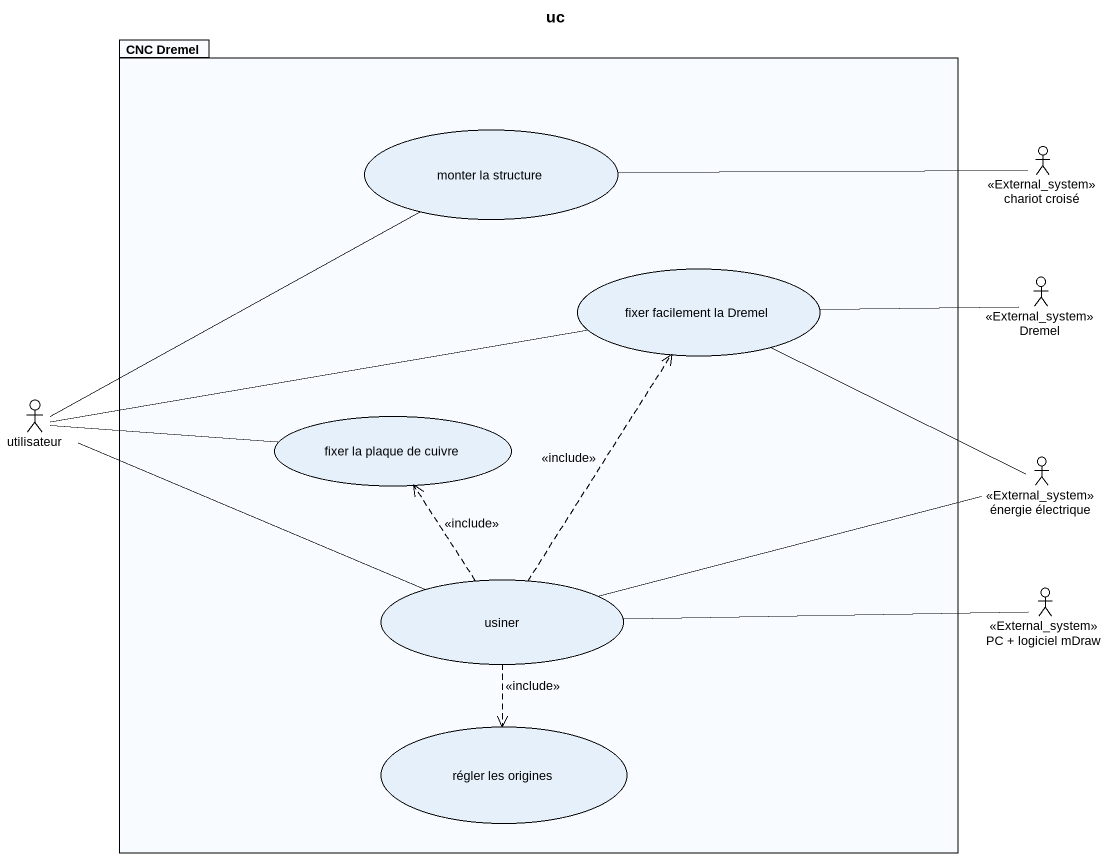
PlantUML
@startuml
title uc
package "CNC Dremel" as CNC_Dremel {
  usecase "monter la structure" as monter_la_structure
  usecase "fixer facilement la Dremel" as fixer_facilement_la_Dremel
  usecase "fixer la plaque de cuivre" as fixer_la_plaque_de_cuivre
  usecase usiner
  usecase "régler les origines" as régler_les_origines
}
actor "chariot croisé" as chariot_croisé <<External_system>>
actor Dremel <<External_system>>
actor utilisateur
actor "énergie électrique" as énergie_électrique <<External_system>>
actor "PC + logiciel mDraw" as PC_logiciel_mDraw <<External_system>>
chariot_croisé -left- monter_la_structure
Dremel -left- fixer_facilement_la_Dremel
utilisateur -right- monter_la_structure
utilisateur -right- fixer_facilement_la_Dremel
utilisateur -right- fixer_la_plaque_de_cuivre
utilisateur -right- usiner
énergie_électrique -left- fixer_facilement_la_Dremel
énergie_électrique -left- usiner
usiner .up.> fixer_facilement_la_Dremel : <<include>>
usiner .up.> fixer_la_plaque_de_cuivre : <<include>>
usiner ..> régler_les_origines : <<include>>
PC_logiciel_mDraw -left- usiner
@enduml
